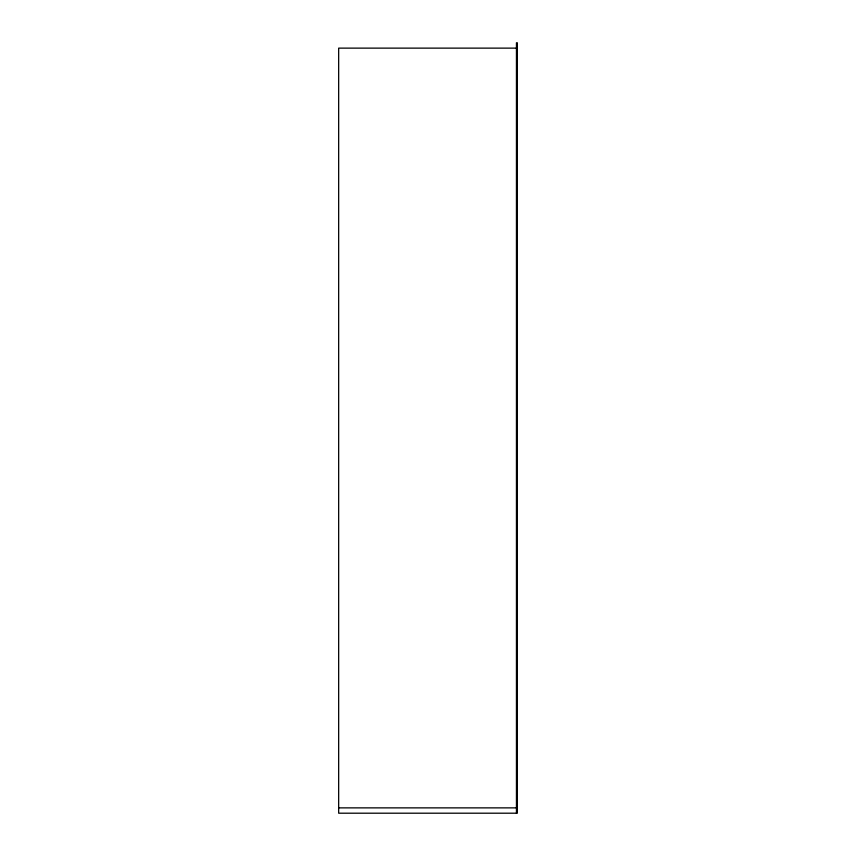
<?xml version="1.0" encoding="UTF-8"?>
<svg xmlns="http://www.w3.org/2000/svg" width="856" height="856" viewBox="0 0 856 856"><rect width="100%" height="100%" fill="white"/><g stroke="black" fill="none" stroke-linecap="round" stroke-linejoin="round"><path stroke-width="1.28" d="M516.446 48.129L338.666 48.129L338.666 813.2L517.334 813.2L517.334 42.8L516.446 42.8L516.446 813.2M338.666 807.871L516.446 807.871"/></g></svg>
